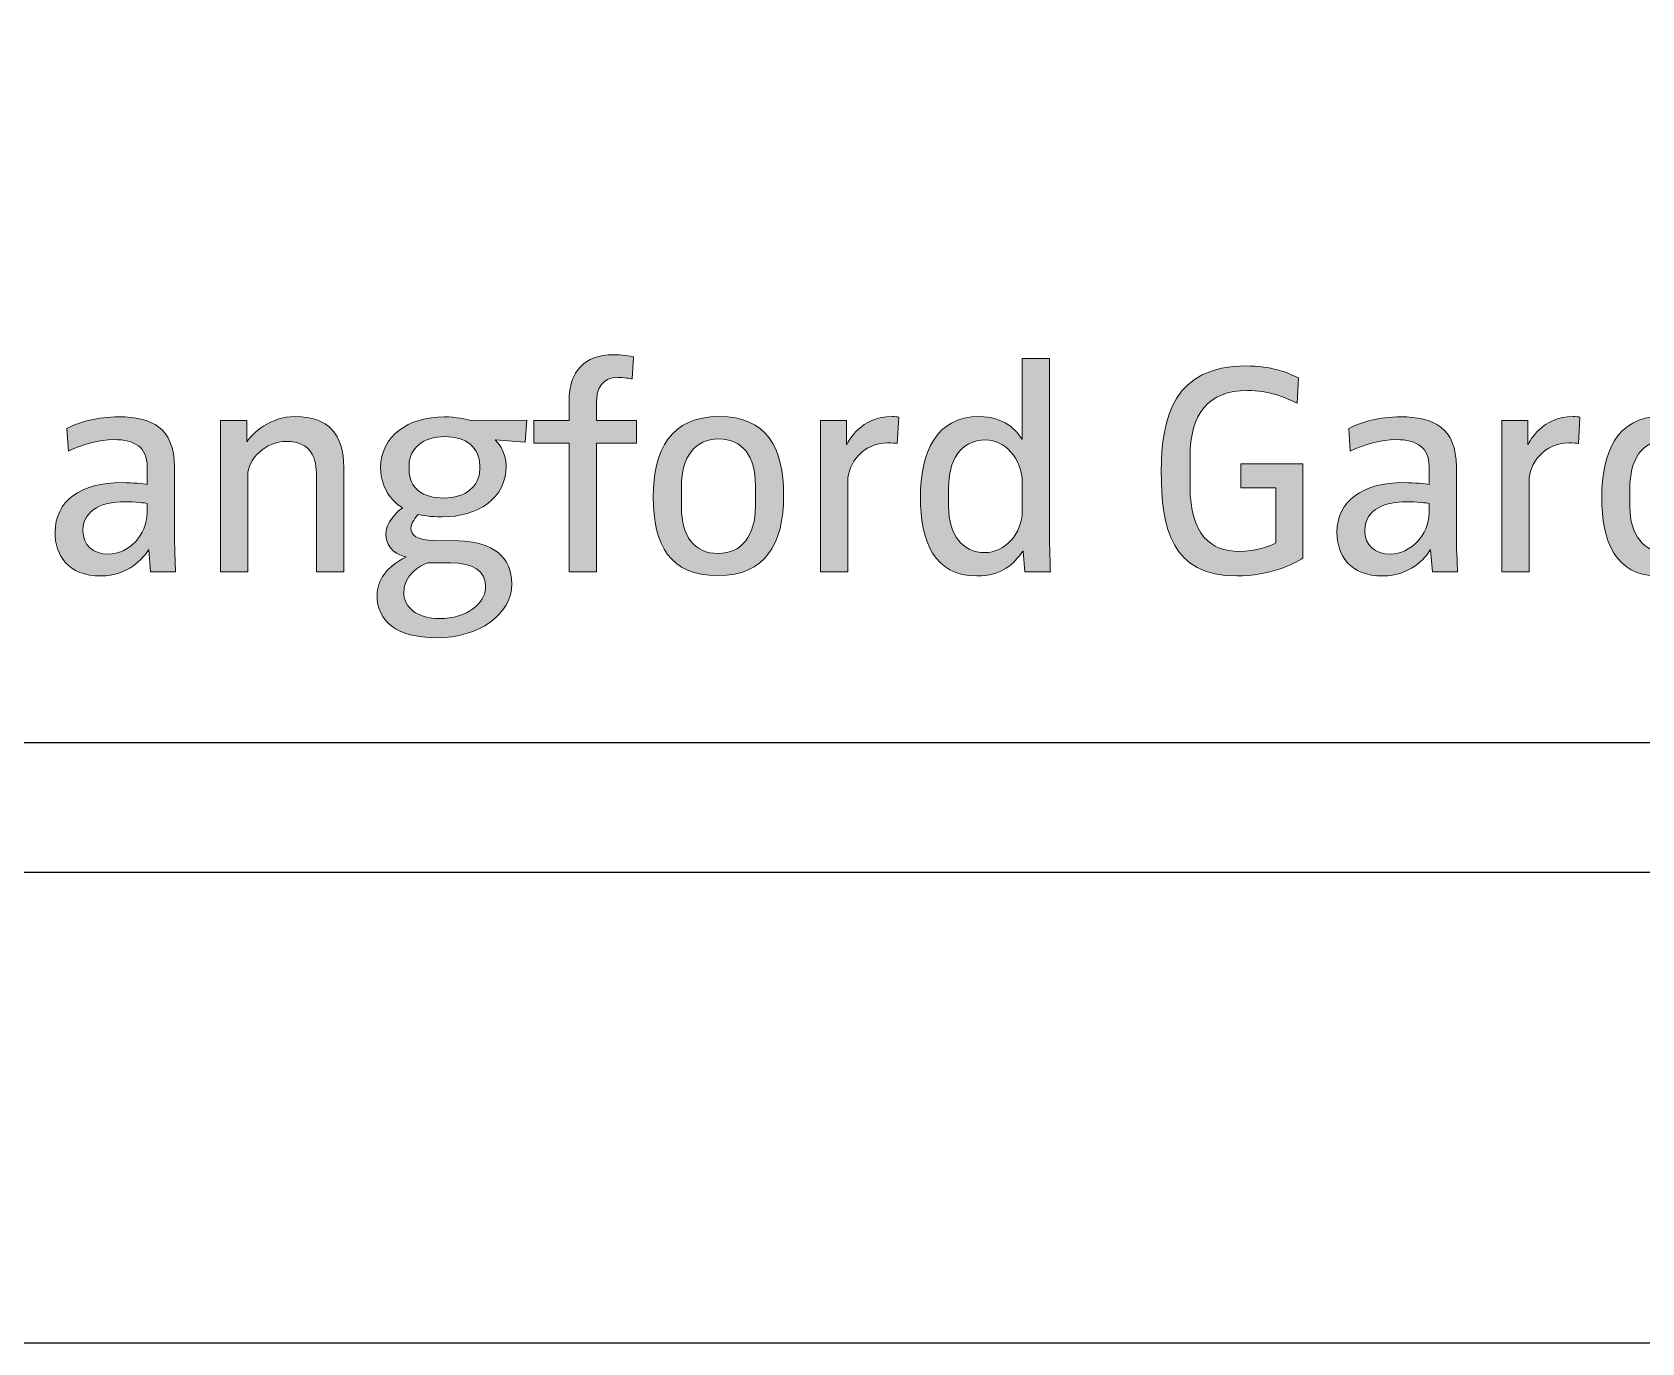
# Model space of a CAD drawing. Extents: x 473024 to 774629, y -1213442 to -1126596.
# Drawn here: x 596729 to 598004, y -1213069 to -1212031 of the extents above; entities that cross this region are included whole.
import ezdxf

# ---------------------------------------------------------------- set-up
doc = ezdxf.new("R2010")
doc.units = 0
doc.header["$LTSCALE"] = 100
doc.header["$MEASUREMENT"] = 0
doc.layers.get('0').update_dxf_attribs({"linetype": 'CONTINUOUS'})
for name, color, linetype in [('FOOT', 2, 'CONTINUOUS'), ('Layer 1', 8, 'CONTINUOUS'), ('S-BEAM', 2, 'CONTINUOUS'), ('TITLE2', 7, 'CONTINUOUS')]:
    doc.layers.add(name, color=color, linetype=linetype)

# ---------------------------------------------------------------- blocks, each defined once
blk = doc.blocks.new('block 15')
at = {"layer": 'Layer 1'}
h = blk.add_hatch(color=0, dxfattribs=at)
h.dxf.hatch_style = 2
edge = h.paths.add_edge_path()
edge.add_spline(control_points=[(267.831, -145.89), (267.831, -145.89), (267.831, -152.439), (267.831, -152.439), (267.831, -152.439), (266.444, -152.439), (266.444, -152.439), (266.444, -152.439), (266.444, -145.89), (266.444, -145.89), (266.444, -145.89), (264.656, -145.89), (264.656, -145.89), (264.656, -145.89), (264.656, -144.734), (264.656, -144.734), (264.656, -144.734), (266.444, -144.734), (266.444, -144.734), (266.444, -144.734), (266.444, -143.717), (266.444, -143.717), (266.444, -142.237), (267.23, -141.389), (268.694, -141.389), (269.125, -141.389), (269.557, -141.467), (269.727, -141.497), (269.727, -141.497), (269.649, -142.622), (269.649, -142.622), (269.542, -142.592), (269.233, -142.545), (268.91, -142.545), (268.17, -142.545), (267.831, -143.053), (267.831, -143.855), (267.831, -143.855), (267.831, -144.734), (267.831, -144.734), (267.831, -144.734), (269.881, -144.734), (269.881, -144.734), (269.881, -144.734), (269.881, -145.89), (269.881, -145.89), (269.881, -145.89), (267.831, -145.89), (267.831, -145.89)], knot_values=[0, 0, 0, 0, 1, 1, 1, 2, 2, 2, 3, 3, 3, 4, 4, 4, 5, 5, 5, 6, 6, 6, 7, 7, 7, 8, 8, 8, 9, 9, 9, 10, 10, 10, 11, 11, 11, 12, 12, 12, 13, 13, 13, 14, 14, 14, 15, 15, 15, 16, 16, 16, 16], degree=3, periodic=0)
h = blk.add_hatch(color=0, dxfattribs=at)
h.dxf.hatch_style = 2
edge = h.paths.add_edge_path()
edge.add_spline(control_points=[(289.632, -152.439), (289.632, -152.439), (289.54, -151.376), (289.54, -151.376), (289.54, -151.376), (289.524, -151.376), (289.524, -151.376), (289.092, -152.007), (288.46, -152.64), (287.181, -152.64), (285.008, -152.64), (284.315, -150.882), (284.315, -148.617), (284.315, -146.429), (285.07, -144.533), (287.305, -144.533), (288.569, -144.533), (289.2, -145.227), (289.478, -145.689), (289.478, -145.689), (289.493, -145.689), (289.493, -145.689), (289.493, -145.689), (289.493, -141.574), (289.493, -141.574), (289.493, -141.574), (290.881, -141.574), (290.881, -141.574), (290.881, -141.574), (290.881, -150.328), (290.881, -150.328), (290.881, -151.221), (290.911, -152.1), (290.926, -152.439), (290.926, -152.439), (289.632, -152.439), (289.632, -152.439)], knot_values=[0, 0, 0, 0, 1, 1, 1, 2, 2, 2, 3, 3, 3, 4, 4, 4, 5, 5, 5, 6, 6, 6, 7, 7, 7, 8, 8, 8, 9, 9, 9, 10, 10, 10, 11, 11, 11, 12, 12, 12, 12], degree=3, periodic=0)
edge = h.paths.add_edge_path()
edge.add_spline(control_points=[(289.493, -147.923), (289.493, -146.629), (288.569, -145.72), (287.644, -145.72), (286.303, -145.72), (285.748, -146.814), (285.748, -148.155), (285.748, -148.155), (285.748, -149.11), (285.748, -149.11), (285.748, -150.559), (286.472, -151.453), (287.582, -151.453), (288.645, -151.453), (289.493, -150.452), (289.493, -149.342), (289.493, -149.342), (289.493, -147.923), (289.493, -147.923)], knot_values=[0, 0, 0, 0, 1, 1, 1, 2, 2, 2, 3, 3, 3, 4, 4, 4, 5, 5, 5, 6, 6, 6, 6], degree=3, periodic=0)
h = blk.add_hatch(color=0, dxfattribs=at)
h.dxf.hatch_style = 2
edge = h.paths.add_edge_path()
edge.add_spline(control_points=[(324.281, -152.439), (324.281, -152.439), (324.188, -151.376), (324.188, -151.376), (324.188, -151.376), (324.173, -151.376), (324.173, -151.376), (323.741, -152.007), (323.109, -152.64), (321.83, -152.64), (319.657, -152.64), (318.964, -150.882), (318.964, -148.617), (318.964, -146.429), (319.719, -144.533), (321.953, -144.533), (323.218, -144.533), (323.849, -145.227), (324.127, -145.689), (324.127, -145.689), (324.142, -145.689), (324.142, -145.689), (324.142, -145.689), (324.142, -141.574), (324.142, -141.574), (324.142, -141.574), (325.529, -141.574), (325.529, -141.574), (325.529, -141.574), (325.529, -150.328), (325.529, -150.328), (325.529, -151.221), (325.56, -152.1), (325.575, -152.439), (325.575, -152.439), (324.281, -152.439), (324.281, -152.439)], knot_values=[0, 0, 0, 0, 1, 1, 1, 2, 2, 2, 3, 3, 3, 4, 4, 4, 5, 5, 5, 6, 6, 6, 7, 7, 7, 8, 8, 8, 9, 9, 9, 10, 10, 10, 11, 11, 11, 12, 12, 12, 12], degree=3, periodic=0)
edge = h.paths.add_edge_path()
edge.add_spline(control_points=[(324.142, -147.923), (324.142, -146.629), (323.218, -145.72), (322.293, -145.72), (320.952, -145.72), (320.397, -146.814), (320.397, -148.155), (320.397, -148.155), (320.397, -149.11), (320.397, -149.11), (320.397, -150.559), (321.121, -151.453), (322.231, -151.453), (323.294, -151.453), (324.142, -150.452), (324.142, -149.342), (324.142, -149.342), (324.142, -147.923), (324.142, -147.923)], knot_values=[0, 0, 0, 0, 1, 1, 1, 2, 2, 2, 3, 3, 3, 4, 4, 4, 5, 5, 5, 6, 6, 6, 6], degree=3, periodic=0)
h = blk.add_hatch(color=0, dxfattribs=at)
h.dxf.hatch_style = 2
edge = h.paths.add_edge_path()
edge.add_spline(control_points=[(300.401, -152.64), (297.071, -152.64), (296.563, -150.204), (296.563, -147.323), (296.563, -144.564), (297.21, -141.959), (300.863, -141.959), (302.204, -141.959), (302.912, -142.283), (303.544, -142.561), (303.544, -142.561), (303.467, -143.855), (303.467, -143.855), (302.851, -143.547), (302.034, -143.208), (300.94, -143.208), (298.967, -143.208), (298.027, -144.379), (298.027, -146.568), (298.027, -146.568), (298.027, -148.093), (298.027, -148.093), (298.027, -150.543), (299.091, -151.391), (300.508, -151.391), (301.402, -151.391), (302.142, -151.099), (302.388, -150.959), (302.388, -150.959), (302.388, -148.155), (302.388, -148.155), (302.388, -148.155), (300.616, -148.155), (300.616, -148.155), (300.616, -148.155), (300.616, -146.937), (300.616, -146.937), (300.616, -146.937), (303.76, -146.937), (303.76, -146.937), (303.76, -146.937), (303.76, -151.73), (303.76, -151.73), (303.344, -152.023), (302.08, -152.64), (300.401, -152.64)], knot_values=[0, 0, 0, 0, 1, 1, 1, 2, 2, 2, 3, 3, 3, 4, 4, 4, 5, 5, 5, 6, 6, 6, 7, 7, 7, 8, 8, 8, 9, 9, 9, 10, 10, 10, 11, 11, 11, 12, 12, 12, 13, 13, 13, 14, 14, 14, 15, 15, 15, 15], degree=3, periodic=0)
h = blk.add_hatch(color=0, dxfattribs=at)
h.dxf.hatch_style = 2
edge = h.paths.add_edge_path()
edge.add_spline(control_points=[(245.154, -152.439), (245.154, -152.439), (245.061, -151.314), (245.061, -151.314), (245.061, -151.314), (245.046, -151.314), (245.046, -151.314), (244.799, -151.746), (243.982, -152.64), (242.641, -152.64), (240.946, -152.64), (240.299, -151.592), (240.299, -150.421), (240.299, -148.833), (241.593, -147.893), (243.705, -147.893), (244.26, -147.893), (244.799, -147.954), (244.984, -147.985), (244.984, -147.985), (244.984, -147.077), (244.984, -147.077), (244.984, -146.105), (244.352, -145.704), (243.304, -145.704), (242.503, -145.704), (241.732, -145.936), (240.977, -146.29), (240.977, -146.29), (240.9, -145.134), (240.9, -145.134), (241.593, -144.795), (242.426, -144.548), (243.551, -144.548), (245.2, -144.548), (246.371, -145.104), (246.371, -147.092), (246.371, -147.092), (246.371, -150.312), (246.371, -150.312), (246.371, -151.114), (246.417, -152.069), (246.433, -152.439), (246.433, -152.439), (245.154, -152.439), (245.154, -152.439)], knot_values=[0, 0, 0, 0, 1, 1, 1, 2, 2, 2, 3, 3, 3, 4, 4, 4, 5, 5, 5, 6, 6, 6, 7, 7, 7, 8, 8, 8, 9, 9, 9, 10, 10, 10, 11, 11, 11, 12, 12, 12, 13, 13, 13, 14, 14, 14, 15, 15, 15, 15], degree=3, periodic=0)
edge = h.paths.add_edge_path()
edge.add_spline(control_points=[(244.984, -148.957), (244.845, -148.926), (244.398, -148.864), (243.797, -148.864), (242.872, -148.864), (241.716, -149.203), (241.716, -150.328), (241.716, -151.099), (242.241, -151.53), (243.011, -151.53), (244.044, -151.53), (244.984, -150.543), (244.984, -149.449), (244.984, -149.449), (244.984, -148.957), (244.984, -148.957)], knot_values=[0, 0, 0, 0, 1, 1, 1, 2, 2, 2, 3, 3, 3, 4, 4, 4, 5, 5, 5, 5], degree=3, periodic=0)
h = blk.add_hatch(color=0, dxfattribs=at)
h.dxf.hatch_style = 2
edge = h.paths.add_edge_path()
edge.add_spline(control_points=[(253.596, -152.439), (253.596, -152.439), (253.596, -147.554), (253.596, -147.554), (253.596, -146.676), (253.365, -145.797), (252.055, -145.797), (251.023, -145.797), (250.098, -146.66), (250.098, -147.554), (250.098, -147.554), (250.098, -152.439), (250.098, -152.439), (250.098, -152.439), (248.711, -152.439), (248.711, -152.439), (248.711, -152.439), (248.711, -144.734), (248.711, -144.734), (248.711, -144.734), (250.052, -144.734), (250.052, -144.734), (250.052, -144.734), (250.052, -145.797), (250.052, -145.797), (250.052, -145.797), (250.067, -145.797), (250.067, -145.797), (250.344, -145.381), (251.238, -144.533), (252.518, -144.533), (254.197, -144.533), (254.983, -145.443), (254.983, -147.122), (254.983, -147.122), (254.983, -152.439), (254.983, -152.439), (254.983, -152.439), (253.596, -152.439), (253.596, -152.439)], knot_values=[0, 0, 0, 0, 1, 1, 1, 2, 2, 2, 3, 3, 3, 4, 4, 4, 5, 5, 5, 6, 6, 6, 7, 7, 7, 8, 8, 8, 9, 9, 9, 10, 10, 10, 11, 11, 11, 12, 12, 12, 13, 13, 13, 13], degree=3, periodic=0)
h = blk.add_hatch(color=0, dxfattribs=at)
h.dxf.hatch_style = 2
edge = h.paths.add_edge_path()
edge.add_spline(control_points=[(264.212, -145.843), (264.212, -145.843), (262.686, -145.72), (262.686, -145.72), (262.733, -145.766), (263.241, -146.244), (263.241, -147.061), (263.241, -148.71), (261.792, -149.635), (259.989, -149.635), (259.373, -149.635), (258.926, -149.558), (258.772, -149.511), (258.648, -149.635), (258.402, -149.958), (258.402, -150.204), (258.402, -150.559), (258.679, -150.821), (259.604, -150.837), (259.604, -150.837), (260.821, -150.851), (260.821, -150.851), (262.563, -150.882), (263.534, -151.699), (263.534, -153.041), (263.534, -154.596), (261.854, -155.783), (259.696, -155.783), (257.662, -155.783), (256.675, -154.921), (256.675, -153.626), (256.675, -152.871), (257.184, -152.146), (258.14, -151.684), (258.14, -151.684), (258.14, -151.668), (258.14, -151.668), (257.801, -151.607), (257.123, -151.298), (257.123, -150.543), (257.123, -149.912), (257.693, -149.372), (257.97, -149.172), (257.616, -148.987), (256.86, -148.309), (256.86, -147.137), (256.86, -145.535), (258.248, -144.548), (260.113, -144.548), (260.683, -144.548), (261.253, -144.672), (261.469, -144.734), (261.469, -144.734), (264.289, -144.718), (264.289, -144.718), (264.289, -144.718), (264.212, -145.843), (264.212, -145.843)], knot_values=[0, 0, 0, 0, 1, 1, 1, 2, 2, 2, 3, 3, 3, 4, 4, 4, 5, 5, 5, 6, 6, 6, 7, 7, 7, 8, 8, 8, 9, 9, 9, 10, 10, 10, 11, 11, 11, 12, 12, 12, 13, 13, 13, 14, 14, 14, 15, 15, 15, 16, 16, 16, 17, 17, 17, 18, 18, 18, 19, 19, 19, 19], degree=3, periodic=0)
edge = h.paths.add_edge_path()
edge.add_spline(control_points=[(262.193, -153.132), (262.193, -152.408), (261.577, -151.976), (260.405, -151.976), (260.405, -151.976), (259.25, -151.976), (259.25, -151.976), (258.849, -152.115), (258.032, -152.594), (258.032, -153.457), (258.032, -154.242), (258.71, -154.813), (259.866, -154.813), (261.268, -154.813), (262.193, -154.011), (262.193, -153.241), (262.193, -153.241), (262.193, -153.132), (262.193, -153.132)], knot_values=[0, 0, 0, 0, 1, 1, 1, 2, 2, 2, 3, 3, 3, 4, 4, 4, 5, 5, 5, 6, 6, 6, 6], degree=3, periodic=0)
edge = h.paths.add_edge_path()
edge.add_spline(control_points=[(261.9, -147.015), (261.9, -146.105), (261.191, -145.551), (260.113, -145.551), (259.018, -145.551), (258.309, -146.167), (258.309, -147.015), (258.309, -147.015), (258.309, -147.23), (258.309, -147.23), (258.309, -148.186), (258.987, -148.679), (260.082, -148.679), (261.176, -148.679), (261.9, -148.063), (261.9, -147.23), (261.9, -147.23), (261.9, -147.015), (261.9, -147.015)], knot_values=[0, 0, 0, 0, 1, 1, 1, 2, 2, 2, 3, 3, 3, 4, 4, 4, 5, 5, 5, 6, 6, 6, 6], degree=3, periodic=0)
h = blk.add_hatch(color=0, dxfattribs=at)
h.dxf.hatch_style = 2
edge = h.paths.add_edge_path()
edge.add_spline(control_points=[(274.009, -152.624), (271.574, -152.624), (270.726, -151.083), (270.726, -148.617), (270.726, -146.198), (271.635, -144.533), (274.07, -144.533), (276.505, -144.533), (277.353, -146.09), (277.353, -148.556), (277.353, -150.99), (276.444, -152.624), (274.009, -152.624)], knot_values=[0, 0, 0, 0, 1, 1, 1, 2, 2, 2, 3, 3, 3, 4, 4, 4, 4], degree=3, periodic=0)
edge = h.paths.add_edge_path()
edge.add_spline(control_points=[(275.92, -148.016), (275.92, -146.568), (275.273, -145.673), (274.055, -145.673), (272.838, -145.673), (272.16, -146.614), (272.16, -148.063), (272.16, -148.063), (272.16, -149.157), (272.16, -149.157), (272.16, -150.605), (272.807, -151.499), (274.024, -151.499), (275.242, -151.499), (275.92, -150.559), (275.92, -149.11), (275.92, -149.11), (275.92, -148.016), (275.92, -148.016)], knot_values=[0, 0, 0, 0, 1, 1, 1, 2, 2, 2, 3, 3, 3, 4, 4, 4, 5, 5, 5, 6, 6, 6, 6], degree=3, periodic=0)
h = blk.add_hatch(color=0, dxfattribs=at)
h.dxf.hatch_style = 2
edge = h.paths.add_edge_path()
edge.add_spline(control_points=[(283.13, -145.905), (283.053, -145.89), (282.868, -145.874), (282.637, -145.874), (281.404, -145.874), (280.618, -146.907), (280.618, -147.832), (280.618, -147.832), (280.618, -152.439), (280.618, -152.439), (280.618, -152.439), (279.231, -152.439), (279.231, -152.439), (279.231, -152.439), (279.231, -144.734), (279.231, -144.734), (279.231, -144.734), (280.556, -144.734), (280.556, -144.734), (280.556, -144.734), (280.556, -145.951), (280.556, -145.951), (280.556, -145.951), (280.572, -145.951), (280.572, -145.951), (280.633, -145.812), (281.281, -144.533), (282.868, -144.533), (283.007, -144.533), (283.145, -144.548), (283.207, -144.564), (283.207, -144.564), (283.13, -145.905), (283.13, -145.905)], knot_values=[0, 0, 0, 0, 1, 1, 1, 2, 2, 2, 3, 3, 3, 4, 4, 4, 5, 5, 5, 6, 6, 6, 7, 7, 7, 8, 8, 8, 9, 9, 9, 10, 10, 10, 11, 11, 11, 11], degree=3, periodic=0)
h = blk.add_hatch(color=0, dxfattribs=at)
h.dxf.hatch_style = 2
edge = h.paths.add_edge_path()
edge.add_spline(control_points=[(310.353, -152.439), (310.353, -152.439), (310.261, -151.314), (310.261, -151.314), (310.261, -151.314), (310.245, -151.314), (310.245, -151.314), (309.999, -151.746), (309.182, -152.64), (307.841, -152.64), (306.146, -152.64), (305.498, -151.592), (305.498, -150.421), (305.498, -148.833), (306.793, -147.893), (308.904, -147.893), (309.459, -147.893), (309.999, -147.954), (310.184, -147.985), (310.184, -147.985), (310.184, -147.077), (310.184, -147.077), (310.184, -146.105), (309.552, -145.704), (308.504, -145.704), (307.703, -145.704), (306.932, -145.936), (306.177, -146.29), (306.177, -146.29), (306.099, -145.134), (306.099, -145.134), (306.793, -144.795), (307.625, -144.548), (308.75, -144.548), (310.399, -144.548), (311.571, -145.104), (311.571, -147.092), (311.571, -147.092), (311.571, -150.312), (311.571, -150.312), (311.571, -151.114), (311.617, -152.069), (311.633, -152.439), (311.633, -152.439), (310.353, -152.439), (310.353, -152.439)], knot_values=[0, 0, 0, 0, 1, 1, 1, 2, 2, 2, 3, 3, 3, 4, 4, 4, 5, 5, 5, 6, 6, 6, 7, 7, 7, 8, 8, 8, 9, 9, 9, 10, 10, 10, 11, 11, 11, 12, 12, 12, 13, 13, 13, 14, 14, 14, 15, 15, 15, 15], degree=3, periodic=0)
edge = h.paths.add_edge_path()
edge.add_spline(control_points=[(310.184, -148.957), (310.045, -148.926), (309.598, -148.864), (308.997, -148.864), (308.072, -148.864), (306.916, -149.203), (306.916, -150.328), (306.916, -151.099), (307.44, -151.53), (308.211, -151.53), (309.243, -151.53), (310.184, -150.543), (310.184, -149.449), (310.184, -149.449), (310.184, -148.957), (310.184, -148.957)], knot_values=[0, 0, 0, 0, 1, 1, 1, 2, 2, 2, 3, 3, 3, 4, 4, 4, 5, 5, 5, 5], degree=3, periodic=0)
h = blk.add_hatch(color=0, dxfattribs=at)
h.dxf.hatch_style = 2
edge = h.paths.add_edge_path()
edge.add_spline(control_points=[(317.779, -145.905), (317.702, -145.89), (317.517, -145.874), (317.286, -145.874), (316.053, -145.874), (315.267, -146.907), (315.267, -147.832), (315.267, -147.832), (315.267, -152.439), (315.267, -152.439), (315.267, -152.439), (313.88, -152.439), (313.88, -152.439), (313.88, -152.439), (313.88, -144.734), (313.88, -144.734), (313.88, -144.734), (315.205, -144.734), (315.205, -144.734), (315.205, -144.734), (315.205, -145.951), (315.205, -145.951), (315.205, -145.951), (315.221, -145.951), (315.221, -145.951), (315.283, -145.812), (315.93, -144.533), (317.517, -144.533), (317.656, -144.533), (317.795, -144.548), (317.856, -144.564), (317.856, -144.564), (317.779, -145.905), (317.779, -145.905)], knot_values=[0, 0, 0, 0, 1, 1, 1, 2, 2, 2, 3, 3, 3, 4, 4, 4, 5, 5, 5, 6, 6, 6, 7, 7, 7, 8, 8, 8, 9, 9, 9, 10, 10, 10, 11, 11, 11, 11], degree=3, periodic=0)
at = {"layer": 'Layer 1', "color": 0, "lineweight": 0}
for points, knots in [([(267.831, -145.89), (267.831, -145.89), (267.831, -152.439), (267.831, -152.439), (267.831, -152.439), (266.444, -152.439), (266.444, -152.439), (266.444, -152.439), (266.444, -145.89), (266.444, -145.89), (266.444, -145.89), (264.656, -145.89), (264.656, -145.89), (264.656, -145.89), (264.656, -144.734), (264.656, -144.734), (264.656, -144.734), (266.444, -144.734), (266.444, -144.734), (266.444, -144.734), (266.444, -143.717), (266.444, -143.717), (266.444, -142.237), (267.23, -141.389), (268.694, -141.389), (269.125, -141.389), (269.557, -141.467), (269.727, -141.497), (269.727, -141.497), (269.649, -142.622), (269.649, -142.622), (269.542, -142.592), (269.233, -142.545), (268.91, -142.545), (268.17, -142.545), (267.831, -143.053), (267.831, -143.855), (267.831, -143.855), (267.831, -144.734), (267.831, -144.734), (267.831, -144.734), (269.881, -144.734), (269.881, -144.734), (269.881, -144.734), (269.881, -145.89), (269.881, -145.89), (269.881, -145.89), (267.831, -145.89), (267.831, -145.89)], [0, 0, 0, 0, 1, 1, 1, 2, 2, 2, 3, 3, 3, 4, 4, 4, 5, 5, 5, 6, 6, 6, 7, 7, 7, 8, 8, 8, 9, 9, 9, 10, 10, 10, 11, 11, 11, 12, 12, 12, 13, 13, 13, 14, 14, 14, 15, 15, 15, 16, 16, 16, 16]), ([(289.632, -152.439), (289.632, -152.439), (289.54, -151.376), (289.54, -151.376), (289.54, -151.376), (289.524, -151.376), (289.524, -151.376), (289.092, -152.007), (288.46, -152.64), (287.181, -152.64), (285.008, -152.64), (284.315, -150.882), (284.315, -148.617), (284.315, -146.429), (285.07, -144.533), (287.305, -144.533), (288.569, -144.533), (289.2, -145.227), (289.478, -145.689), (289.478, -145.689), (289.493, -145.689), (289.493, -145.689), (289.493, -145.689), (289.493, -141.574), (289.493, -141.574), (289.493, -141.574), (290.881, -141.574), (290.881, -141.574), (290.881, -141.574), (290.881, -150.328), (290.881, -150.328), (290.881, -151.221), (290.911, -152.1), (290.926, -152.439), (290.926, -152.439), (289.632, -152.439), (289.632, -152.439)], [0, 0, 0, 0, 1, 1, 1, 2, 2, 2, 3, 3, 3, 4, 4, 4, 5, 5, 5, 6, 6, 6, 7, 7, 7, 8, 8, 8, 9, 9, 9, 10, 10, 10, 11, 11, 11, 12, 12, 12, 12]), ([(324.281, -152.439), (324.281, -152.439), (324.188, -151.376), (324.188, -151.376), (324.188, -151.376), (324.173, -151.376), (324.173, -151.376), (323.741, -152.007), (323.109, -152.64), (321.83, -152.64), (319.657, -152.64), (318.964, -150.882), (318.964, -148.617), (318.964, -146.429), (319.719, -144.533), (321.953, -144.533), (323.218, -144.533), (323.849, -145.227), (324.127, -145.689), (324.127, -145.689), (324.142, -145.689), (324.142, -145.689), (324.142, -145.689), (324.142, -141.574), (324.142, -141.574), (324.142, -141.574), (325.529, -141.574), (325.529, -141.574), (325.529, -141.574), (325.529, -150.328), (325.529, -150.328), (325.529, -151.221), (325.56, -152.1), (325.575, -152.439), (325.575, -152.439), (324.281, -152.439), (324.281, -152.439)], [0, 0, 0, 0, 1, 1, 1, 2, 2, 2, 3, 3, 3, 4, 4, 4, 5, 5, 5, 6, 6, 6, 7, 7, 7, 8, 8, 8, 9, 9, 9, 10, 10, 10, 11, 11, 11, 12, 12, 12, 12]), ([(300.401, -152.64), (297.071, -152.64), (296.563, -150.204), (296.563, -147.323), (296.563, -144.564), (297.21, -141.959), (300.863, -141.959), (302.204, -141.959), (302.912, -142.283), (303.544, -142.561), (303.544, -142.561), (303.467, -143.855), (303.467, -143.855), (302.851, -143.547), (302.034, -143.208), (300.94, -143.208), (298.967, -143.208), (298.027, -144.379), (298.027, -146.568), (298.027, -146.568), (298.027, -148.093), (298.027, -148.093), (298.027, -150.543), (299.091, -151.391), (300.508, -151.391), (301.402, -151.391), (302.142, -151.099), (302.388, -150.959), (302.388, -150.959), (302.388, -148.155), (302.388, -148.155), (302.388, -148.155), (300.616, -148.155), (300.616, -148.155), (300.616, -148.155), (300.616, -146.937), (300.616, -146.937), (300.616, -146.937), (303.76, -146.937), (303.76, -146.937), (303.76, -146.937), (303.76, -151.73), (303.76, -151.73), (303.344, -152.023), (302.08, -152.64), (300.401, -152.64)], [0, 0, 0, 0, 1, 1, 1, 2, 2, 2, 3, 3, 3, 4, 4, 4, 5, 5, 5, 6, 6, 6, 7, 7, 7, 8, 8, 8, 9, 9, 9, 10, 10, 10, 11, 11, 11, 12, 12, 12, 13, 13, 13, 14, 14, 14, 15, 15, 15, 15]), ([(245.154, -152.439), (245.154, -152.439), (245.061, -151.314), (245.061, -151.314), (245.061, -151.314), (245.046, -151.314), (245.046, -151.314), (244.799, -151.746), (243.982, -152.64), (242.641, -152.64), (240.946, -152.64), (240.299, -151.592), (240.299, -150.421), (240.299, -148.833), (241.593, -147.893), (243.705, -147.893), (244.26, -147.893), (244.799, -147.954), (244.984, -147.985), (244.984, -147.985), (244.984, -147.077), (244.984, -147.077), (244.984, -146.105), (244.352, -145.704), (243.304, -145.704), (242.503, -145.704), (241.732, -145.936), (240.977, -146.29), (240.977, -146.29), (240.9, -145.134), (240.9, -145.134), (241.593, -144.795), (242.426, -144.548), (243.551, -144.548), (245.2, -144.548), (246.371, -145.104), (246.371, -147.092), (246.371, -147.092), (246.371, -150.312), (246.371, -150.312), (246.371, -151.114), (246.417, -152.069), (246.433, -152.439), (246.433, -152.439), (245.154, -152.439), (245.154, -152.439)], [0, 0, 0, 0, 1, 1, 1, 2, 2, 2, 3, 3, 3, 4, 4, 4, 5, 5, 5, 6, 6, 6, 7, 7, 7, 8, 8, 8, 9, 9, 9, 10, 10, 10, 11, 11, 11, 12, 12, 12, 13, 13, 13, 14, 14, 14, 15, 15, 15, 15]), ([(253.596, -152.439), (253.596, -152.439), (253.596, -147.554), (253.596, -147.554), (253.596, -146.676), (253.365, -145.797), (252.055, -145.797), (251.023, -145.797), (250.098, -146.66), (250.098, -147.554), (250.098, -147.554), (250.098, -152.439), (250.098, -152.439), (250.098, -152.439), (248.711, -152.439), (248.711, -152.439), (248.711, -152.439), (248.711, -144.734), (248.711, -144.734), (248.711, -144.734), (250.052, -144.734), (250.052, -144.734), (250.052, -144.734), (250.052, -145.797), (250.052, -145.797), (250.052, -145.797), (250.067, -145.797), (250.067, -145.797), (250.344, -145.381), (251.238, -144.533), (252.518, -144.533), (254.197, -144.533), (254.983, -145.443), (254.983, -147.122), (254.983, -147.122), (254.983, -152.439), (254.983, -152.439), (254.983, -152.439), (253.596, -152.439), (253.596, -152.439)], [0, 0, 0, 0, 1, 1, 1, 2, 2, 2, 3, 3, 3, 4, 4, 4, 5, 5, 5, 6, 6, 6, 7, 7, 7, 8, 8, 8, 9, 9, 9, 10, 10, 10, 11, 11, 11, 12, 12, 12, 13, 13, 13, 13]), ([(264.212, -145.843), (264.212, -145.843), (262.686, -145.72), (262.686, -145.72), (262.733, -145.766), (263.241, -146.244), (263.241, -147.061), (263.241, -148.71), (261.792, -149.635), (259.989, -149.635), (259.373, -149.635), (258.926, -149.558), (258.772, -149.511), (258.648, -149.635), (258.402, -149.958), (258.402, -150.204), (258.402, -150.559), (258.679, -150.821), (259.604, -150.837), (259.604, -150.837), (260.821, -150.851), (260.821, -150.851), (262.563, -150.882), (263.534, -151.699), (263.534, -153.041), (263.534, -154.596), (261.854, -155.783), (259.696, -155.783), (257.662, -155.783), (256.675, -154.921), (256.675, -153.626), (256.675, -152.871), (257.184, -152.146), (258.14, -151.684), (258.14, -151.684), (258.14, -151.668), (258.14, -151.668), (257.801, -151.607), (257.123, -151.298), (257.123, -150.543), (257.123, -149.912), (257.693, -149.372), (257.97, -149.172), (257.616, -148.987), (256.86, -148.309), (256.86, -147.137), (256.86, -145.535), (258.248, -144.548), (260.113, -144.548), (260.683, -144.548), (261.253, -144.672), (261.469, -144.734), (261.469, -144.734), (264.289, -144.718), (264.289, -144.718), (264.289, -144.718), (264.212, -145.843), (264.212, -145.843)], [0, 0, 0, 0, 1, 1, 1, 2, 2, 2, 3, 3, 3, 4, 4, 4, 5, 5, 5, 6, 6, 6, 7, 7, 7, 8, 8, 8, 9, 9, 9, 10, 10, 10, 11, 11, 11, 12, 12, 12, 13, 13, 13, 14, 14, 14, 15, 15, 15, 16, 16, 16, 17, 17, 17, 18, 18, 18, 19, 19, 19, 19]), ([(274.009, -152.624), (271.574, -152.624), (270.726, -151.083), (270.726, -148.617), (270.726, -146.198), (271.635, -144.533), (274.07, -144.533), (276.505, -144.533), (277.353, -146.09), (277.353, -148.556), (277.353, -150.99), (276.444, -152.624), (274.009, -152.624)], [0, 0, 0, 0, 1, 1, 1, 2, 2, 2, 3, 3, 3, 4, 4, 4, 4]), ([(283.13, -145.905), (283.053, -145.89), (282.868, -145.874), (282.637, -145.874), (281.404, -145.874), (280.618, -146.907), (280.618, -147.832), (280.618, -147.832), (280.618, -152.439), (280.618, -152.439), (280.618, -152.439), (279.231, -152.439), (279.231, -152.439), (279.231, -152.439), (279.231, -144.734), (279.231, -144.734), (279.231, -144.734), (280.556, -144.734), (280.556, -144.734), (280.556, -144.734), (280.556, -145.951), (280.556, -145.951), (280.556, -145.951), (280.572, -145.951), (280.572, -145.951), (280.633, -145.812), (281.281, -144.533), (282.868, -144.533), (283.007, -144.533), (283.145, -144.548), (283.207, -144.564), (283.207, -144.564), (283.13, -145.905), (283.13, -145.905)], [0, 0, 0, 0, 1, 1, 1, 2, 2, 2, 3, 3, 3, 4, 4, 4, 5, 5, 5, 6, 6, 6, 7, 7, 7, 8, 8, 8, 9, 9, 9, 10, 10, 10, 11, 11, 11, 11]), ([(310.353, -152.439), (310.353, -152.439), (310.261, -151.314), (310.261, -151.314), (310.261, -151.314), (310.245, -151.314), (310.245, -151.314), (309.999, -151.746), (309.182, -152.64), (307.841, -152.64), (306.146, -152.64), (305.498, -151.592), (305.498, -150.421), (305.498, -148.833), (306.793, -147.893), (308.904, -147.893), (309.459, -147.893), (309.999, -147.954), (310.184, -147.985), (310.184, -147.985), (310.184, -147.077), (310.184, -147.077), (310.184, -146.105), (309.552, -145.704), (308.504, -145.704), (307.703, -145.704), (306.932, -145.936), (306.177, -146.29), (306.177, -146.29), (306.099, -145.134), (306.099, -145.134), (306.793, -144.795), (307.625, -144.548), (308.75, -144.548), (310.399, -144.548), (311.571, -145.104), (311.571, -147.092), (311.571, -147.092), (311.571, -150.312), (311.571, -150.312), (311.571, -151.114), (311.617, -152.069), (311.633, -152.439), (311.633, -152.439), (310.353, -152.439), (310.353, -152.439)], [0, 0, 0, 0, 1, 1, 1, 2, 2, 2, 3, 3, 3, 4, 4, 4, 5, 5, 5, 6, 6, 6, 7, 7, 7, 8, 8, 8, 9, 9, 9, 10, 10, 10, 11, 11, 11, 12, 12, 12, 13, 13, 13, 14, 14, 14, 15, 15, 15, 15]), ([(317.779, -145.905), (317.702, -145.89), (317.517, -145.874), (317.286, -145.874), (316.053, -145.874), (315.267, -146.907), (315.267, -147.832), (315.267, -147.832), (315.267, -152.439), (315.267, -152.439), (315.267, -152.439), (313.88, -152.439), (313.88, -152.439), (313.88, -152.439), (313.88, -144.734), (313.88, -144.734), (313.88, -144.734), (315.205, -144.734), (315.205, -144.734), (315.205, -144.734), (315.205, -145.951), (315.205, -145.951), (315.205, -145.951), (315.221, -145.951), (315.221, -145.951), (315.283, -145.812), (315.93, -144.533), (317.517, -144.533), (317.656, -144.533), (317.795, -144.548), (317.856, -144.564), (317.856, -144.564), (317.779, -145.905), (317.779, -145.905)], [0, 0, 0, 0, 1, 1, 1, 2, 2, 2, 3, 3, 3, 4, 4, 4, 5, 5, 5, 6, 6, 6, 7, 7, 7, 8, 8, 8, 9, 9, 9, 10, 10, 10, 11, 11, 11, 11]), ([(261.9, -147.015), (261.9, -146.105), (261.191, -145.551), (260.113, -145.551), (259.018, -145.551), (258.309, -146.167), (258.309, -147.015), (258.309, -147.015), (258.309, -147.23), (258.309, -147.23), (258.309, -148.186), (258.987, -148.679), (260.082, -148.679), (261.176, -148.679), (261.9, -148.063), (261.9, -147.23), (261.9, -147.23), (261.9, -147.015), (261.9, -147.015)], [0, 0, 0, 0, 1, 1, 1, 2, 2, 2, 3, 3, 3, 4, 4, 4, 5, 5, 5, 6, 6, 6, 6]), ([(275.92, -148.016), (275.92, -146.568), (275.273, -145.673), (274.055, -145.673), (272.838, -145.673), (272.16, -146.614), (272.16, -148.063), (272.16, -148.063), (272.16, -149.157), (272.16, -149.157), (272.16, -150.605), (272.807, -151.499), (274.024, -151.499), (275.242, -151.499), (275.92, -150.559), (275.92, -149.11), (275.92, -149.11), (275.92, -148.016), (275.92, -148.016)], [0, 0, 0, 0, 1, 1, 1, 2, 2, 2, 3, 3, 3, 4, 4, 4, 5, 5, 5, 6, 6, 6, 6]), ([(289.493, -147.923), (289.493, -146.629), (288.569, -145.72), (287.644, -145.72), (286.303, -145.72), (285.748, -146.814), (285.748, -148.155), (285.748, -148.155), (285.748, -149.11), (285.748, -149.11), (285.748, -150.559), (286.472, -151.453), (287.582, -151.453), (288.645, -151.453), (289.493, -150.452), (289.493, -149.342), (289.493, -149.342), (289.493, -147.923), (289.493, -147.923)], [0, 0, 0, 0, 1, 1, 1, 2, 2, 2, 3, 3, 3, 4, 4, 4, 5, 5, 5, 6, 6, 6, 6]), ([(324.142, -147.923), (324.142, -146.629), (323.218, -145.72), (322.293, -145.72), (320.952, -145.72), (320.397, -146.814), (320.397, -148.155), (320.397, -148.155), (320.397, -149.11), (320.397, -149.11), (320.397, -150.559), (321.121, -151.453), (322.231, -151.453), (323.294, -151.453), (324.142, -150.452), (324.142, -149.342), (324.142, -149.342), (324.142, -147.923), (324.142, -147.923)], [0, 0, 0, 0, 1, 1, 1, 2, 2, 2, 3, 3, 3, 4, 4, 4, 5, 5, 5, 6, 6, 6, 6]), ([(244.984, -148.957), (244.845, -148.926), (244.398, -148.864), (243.797, -148.864), (242.872, -148.864), (241.716, -149.203), (241.716, -150.328), (241.716, -151.099), (242.241, -151.53), (243.011, -151.53), (244.044, -151.53), (244.984, -150.543), (244.984, -149.449), (244.984, -149.449), (244.984, -148.957), (244.984, -148.957)], [0, 0, 0, 0, 1, 1, 1, 2, 2, 2, 3, 3, 3, 4, 4, 4, 5, 5, 5, 5]), ([(310.184, -148.957), (310.045, -148.926), (309.598, -148.864), (308.997, -148.864), (308.072, -148.864), (306.916, -149.203), (306.916, -150.328), (306.916, -151.099), (307.44, -151.53), (308.211, -151.53), (309.243, -151.53), (310.184, -150.543), (310.184, -149.449), (310.184, -149.449), (310.184, -148.957), (310.184, -148.957)], [0, 0, 0, 0, 1, 1, 1, 2, 2, 2, 3, 3, 3, 4, 4, 4, 5, 5, 5, 5]), ([(262.193, -153.132), (262.193, -152.408), (261.577, -151.976), (260.405, -151.976), (260.405, -151.976), (259.25, -151.976), (259.25, -151.976), (258.849, -152.115), (258.032, -152.594), (258.032, -153.457), (258.032, -154.242), (258.71, -154.813), (259.866, -154.813), (261.268, -154.813), (262.193, -154.011), (262.193, -153.241), (262.193, -153.241), (262.193, -153.132), (262.193, -153.132)], [0, 0, 0, 0, 1, 1, 1, 2, 2, 2, 3, 3, 3, 4, 4, 4, 5, 5, 5, 6, 6, 6, 6])]:
    blk.add_open_spline(points, degree=3, knots=knots, dxfattribs=at)
blk = doc.blocks.new('A$C79103C65')
at = {"layer": 'Layer 1', "color": 4, "xscale": 17.91396, "yscale": 17.91396, "zscale": 17.91396}
blk.add_blockref('block 15', (-835.6, 2790.1), dxfattribs=at)
blk = doc.blocks.new('A$C0B4B66C2')
at = {"color": 2, "linetype": 'Continuous'}
blk.add_lwpolyline([(0, -1629.1), (0, -57.3), (10452.4, -57.3), (10452.4, -1629.1)], close=True, dxfattribs=at)
at = {"layer": 'FOOT', "xscale": 0.873, "yscale": 0.873, "zscale": 0.873}
blk.add_blockref('A$C79103C65', (155.5, -1545), dxfattribs=at)

msp = doc.modelspace()

# ---------------------------------------------------------------- linework, layer by layer
at = {"layer": 'TITLE2', "color": 4, "elevation": 0}
msp.add_lwpolyline([(604473.6, -1213069.4), (604473.6, -1126969.1), (473397.1, -1126969.1), (473397.1, -1213069.4)], close=True, dxfattribs=at)
at = {"layer": 'TITLE2', "color": 12, "elevation": 0}
msp.add_lwpolyline([(604100.7, -1212696.5), (604100.7, -1127341.9), (473769.9, -1127341.9), (473769.9, -1212696.5)], close=True, dxfattribs=at)

# ---------------------------------------------------------------- block references
at = {"layer": 'S-BEAM', "xscale": 0.9956754868622251, "yscale": 0.9956754868622251, "zscale": 0.9956754868622251}
msp.add_blockref('A$C0B4B66C2', (593577.2, -1210972.1, 0), dxfattribs=at)

doc.saveas('drawing.dxf')
